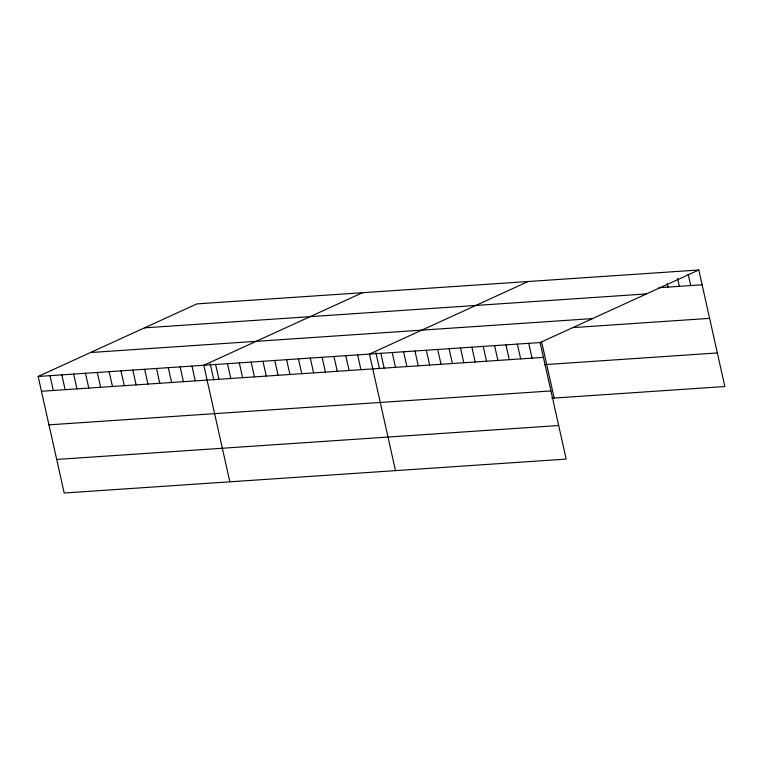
<?xml version="1.0" encoding="UTF-8"?>
<svg xmlns="http://www.w3.org/2000/svg" width="763" height="763" viewBox="0 0 763 763"><rect width="100%" height="100%" fill="white"/><g stroke="black" fill="none" stroke-linecap="round" stroke-linejoin="round"><path stroke-width="1.14" d="M698.803 269.988L540.118 342.549L566.175 459.097L64.197 493.012L38.15 376.474L196.825 303.903L698.803 269.988L724.85 386.526L551.811 398.219M362.482 292.706L203.797 365.277L229.854 481.825M528.13 281.518L369.454 354.08L395.501 470.628M658.87 287.718L702.113 284.79M144.465 327.852L646.433 293.927M90.511 352.525L592.489 318.6M573.08 327.594L709.609 318.362M38.15 376.474L540.118 342.549M41.46 391.276L543.428 357.361M544.305 364.647L717.344 352.954M48.966 424.848L550.934 390.933M56.7 459.44L558.669 425.525M688.188 274.175L690.734 285.562M677.573 278.352L679.356 286.325M667.215 283.683L667.978 287.098M541.52 341.433L554.176 398.067M528.74 343.321L532.049 358.124M517.362 344.084L520.671 358.896M505.983 344.857L509.293 359.669M494.605 345.629L497.915 360.432M483.227 346.392L486.546 361.204M471.849 347.165L475.168 361.967M460.471 347.928L463.79 362.74M449.102 348.701L452.411 363.512M437.724 349.473L441.033 364.275M426.345 350.236L429.655 365.048M414.967 351.009L418.277 365.82M403.589 351.772L406.898 366.583M392.211 352.544L395.52 367.356M380.832 353.317L384.142 368.119M375.873 352.62L379.478 368.767M357.618 354.881L360.928 369.693M345.782 355.682L349.101 370.494M333.956 356.483L337.265 371.285M322.12 357.284L325.429 372.086M310.293 358.076L313.603 372.888M298.457 358.877L301.766 373.689M286.63 359.678L289.94 374.49M274.794 360.479L278.104 375.291M262.958 361.281L266.268 376.083M251.132 362.082L254.441 376.884M239.296 362.873L242.605 377.685M227.469 363.674L230.779 378.486M215.633 364.476L218.943 379.287M210.216 363.817L213.831 379.955M191.971 366.078L195.28 380.88M180.135 366.879L183.444 381.681M168.308 367.671L171.618 382.482M156.472 368.472L159.782 383.284M144.636 369.273L147.946 384.085M132.81 370.074L136.119 384.886M120.974 370.875L124.283 385.677M109.147 371.676L112.457 386.479M97.311 372.468L100.621 387.28M85.475 373.269L88.785 388.081M73.649 374.07L76.958 388.882M61.813 374.871L65.122 389.683M49.986 375.673L53.296 390.475"/></g></svg>
